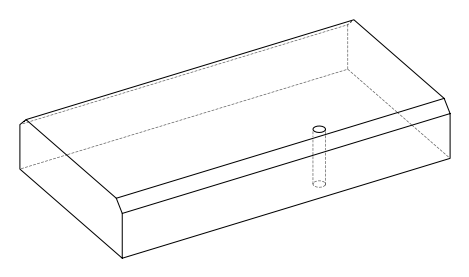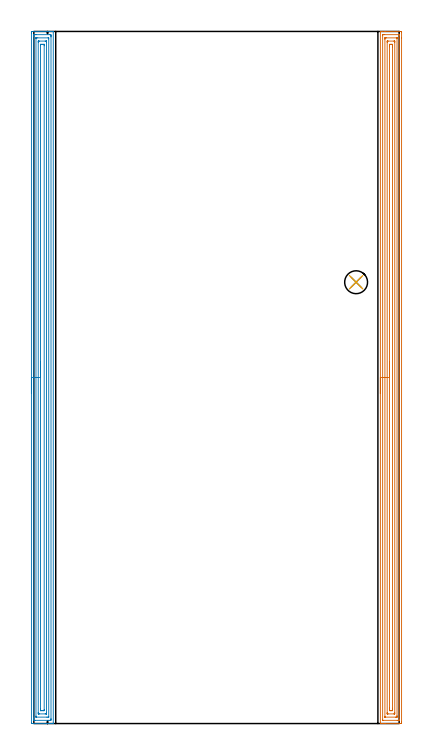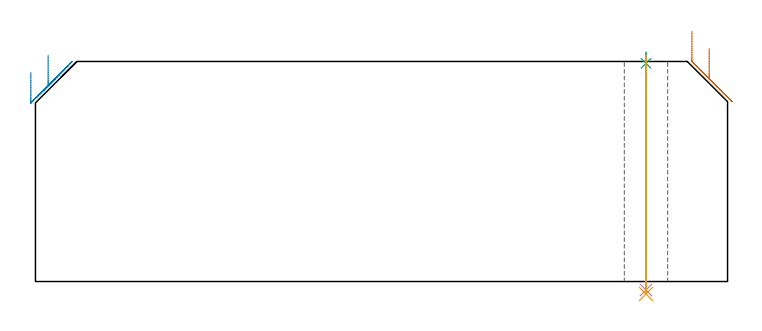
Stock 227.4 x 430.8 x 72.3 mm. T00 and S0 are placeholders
(PLAN: 5 operations, 3 tool changes, 35.7 min)
(1 AREA_MILL | FG_CHAMFER_SURFACE | UGT0205_001 | 17.49 min | 37527 mm3)
(2 AREA_MILL_1 | FG_CHAMFER_SURFACE_1 | UGT0205_001 | 17.52 min | 39835 mm3)
(3 SPOT_DRILL | STEP1HOLE | NXT0321_9005460120000 | 0.03 min | 14 mm3)
(4 DRILL_THROUGH_HOLE_INTO_CENTER | STEP1HOLE | NXT0301_042 | 0.31 min | 2851 mm3)
(5 DRILL_TO_ENLARGE_THROUGH_HOLE | STEP1HOLE | NXT0301_105 | 0.32 min | 8658 mm3)
(TOOL UGT0205_001 | Chamfer Mill 20 x 3 x 45 deg. | D20 FL50 Z2)
(TOOL NXT0321_9005460120000 | NC Spot Drill, 142deg, 12mm, Carbide, Uncoated | D12 PA142 FL30 Z2)
(TOOL NXT0301_042 | Carbide Drill 7.1mm [860.1-0710-057A1-MM 2214] | D7.1 PA140 FL85 Z2)
(TOOL NXT0301_105 | Carbide Drill 14.25mm [860.1-1425-071A1-MM 2214] | D14.25 PA140 FL83 Z2)
(OP 1 AREA_MILL)
G17 G21 G94 G90
T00 M6
G54
G17 G0 G90 X215.7 Y205.4 S1061 M3
G43 Z82.3 H0
G94 G1 Y205.438 Z81.428 F250.
Y205.552 Z80.563
Y205.741 Z79.712
Y206.003 Z78.88
Y206.337 Z78.074
Y206.74 Z77.3
Y207.208 Z76.564
Y207.74 Z75.872
Y208.329 Z75.229
Y208.972 Z74.639
Y209.664 Z74.108
Y210.4 Z73.64
Y211.174 Z73.237
Y211.98 Z72.903
Y212.812 Z72.641
Y213.663 Z72.452
Y214.528 Z72.338
Y215.4 Z72.3
Y430.639
X215.698 Y430.797 Z72.292
X216.025 Y430.8 Z71.974
X216.356 Z71.643
X217.017 Z70.977
X218.228 Z69.768
X218.778 Z69.216
X228.463 Z59.534
X228.741 Y430.797 Z59.257
X228.892 Y430.79 Z59.106
X228.899 Y430.637 Z59.099
X228.9 Y430.186 Z59.1
Y426.833
Y1.064
X228.899 Y0.614 Z59.101
X228.895 Y0.176 Z59.103
X228.892 Y0.01 Z59.106
X228.463 Y0.005 Z59.534
X227.857 Y0. Z60.14
X218.778 Z69.216
X218.228 Z69.768
X217.898 Z70.098
X217.348 Z70.648
X217.017 Z70.977
X216.356 Z71.643
X216.028 Z71.971
X215.699 Y0.003 Z72.292
X215.7 Y0.164 Z72.3
Y0.168
Y215.4
X217.114 Z70.886
X217.115 Y428.301 Z70.885
X217.116 Y428.4 Z70.884
X217.121 Y428.787 Z70.879
X217.506 Y428.797 Z70.494
X217.898 Y428.799 Z70.102
X218.384 Y428.8 Z69.616
X227.394 Z60.606
X227.425 Y428.799 Z60.575
X227.456 Y428.795 Z60.544
X227.477 Y428.791 Z60.523
X227.479 Y428.767 Z60.521
X227.485 Y428.499 Z60.515
Y2.499
X227.484 Y2.4 Z60.516
X227.479 Y2.013 Z60.521
X227.094 Y2.003 Z60.906
X226.702 Y2.001 Z61.298
X226.216 Y2. Z61.784
X217.205 Z70.795
X217.175 Y2.001 Z70.825
X217.143 Y2.005 Z70.857
X217.123 Y2.009 Z70.877
X217.121 Y2.033 Z70.879
X217.115 Y2.301 Z70.885
X217.114 Y215.4 Z70.886
X218.528 Z69.472
X218.529 Y425.973 Z69.471
X218.533 Y426.613 Z69.467
X218.536 Y426.739 Z69.464
X218.54 Y426.791 Z69.46
X218.599 Y426.796 Z69.401
X218.778 Y426.798 Z69.222
X219.475 Y426.8 Z68.525
X225.638 Z62.362
X225.822 Y426.798 Z62.178
X226.005 Y426.793 Z61.995
X226.056 Y426.79 Z61.944
X226.065 Y426.781 Z61.935
X226.067 Y426.765 Z61.933
X226.07 Y426.698 Z61.93
X226.071 Y426.613 Z61.929
Y426.36
Y4.827
X226.067 Y4.187 Z61.933
X226.064 Y4.061 Z61.936
X226.06 Y4.009 Z61.94
X226.001 Y4.004 Z61.999
X225.822 Y4.002 Z62.178
X225.125 Y4. Z62.875
X218.962 Z69.038
X218.778 Y4.002 Z69.222
X218.595 Y4.007 Z69.405
X218.544 Y4.01 Z69.456
X218.535 Y4.019 Z69.465
X218.533 Y4.035 Z69.467
X218.53 Y4.102 Z69.47
X218.529 Y4.187 Z69.471
X218.528 Y4.44 Z69.472
Y215.4
X219.943 Z68.057
Y423.934
X219.947 Y424.535 Z68.053
X219.95 Y424.74 Z68.05
X219.958 Y424.79 Z68.042
X220.006 Y424.793 Z67.994
X220.112 Y424.796 Z67.888
X220.539 Y424.8 Z67.461
X224.088 Z63.912
X224.49 Y424.798 Z63.51
X224.59 Y424.795 Z63.41
X224.639 Y424.79 Z63.361
X224.651 Y424.784 Z63.349
X224.652 Y424.768 Z63.348
X224.655 Y424.669 Z63.345
X224.657 Y424.223 Z63.343
Y423.934
Y6.866
X224.653 Y6.265 Z63.347
X224.65 Y6.06 Z63.35
X224.642 Y6.01 Z63.358
X224.594 Y6.007 Z63.406
X224.488 Y6.004 Z63.512
X224.061 Y6. Z63.939
X220.512 Z67.488
X220.11 Y6.002 Z67.89
X220.01 Y6.006 Z67.99
X219.961 Y6.01 Z68.039
X219.949 Y6.016 Z68.051
X219.948 Y6.032 Z68.052
X219.945 Y6.131 Z68.055
X219.943 Y6.577 Z68.057
Y6.866
Y215.4
X221.357 Z66.643
Y421.318
X221.361 Y422.148 Z66.639
X221.363 Y422.205 Z66.637
X221.42 Y422.79 Z66.58
X221.661 Y422.796 Z66.339
X222.3 Y422.799 Z65.7
X222.539 Y422.798 Z65.461
X223.18 Y422.79 Z64.82
X223.236 Y422.148 Z64.764
X223.24 Y422.088 Z64.76
X223.243 Y421.255 Z64.757
Y421.191
Y9.482
X223.239 Y8.652 Z64.761
X223.237 Y8.595 Z64.763
X223.18 Y8.01 Z64.82
X222.939 Y8.004 Z65.061
X222.3 Y8.001 Z65.7
X222.061 Y8.002 Z65.939
X221.42 Y8.01 Z66.58
X221.364 Y8.652 Z66.636
X221.36 Y8.712 Z66.64
X221.357 Y9.545 Z66.643
Y9.609
Y215.4
Y216.272 Z66.681
Y217.136 Z66.795
Y217.988 Z66.984
Y218.82 Z67.246
Y219.626 Z67.58
Y220.4 Z67.983
Y221.136 Z68.452
Y221.828 Z68.983
Y222.471 Z69.572
Y223.06 Z70.215
Y223.591 Z70.907
Y224.06 Z71.643
Y224.463 Z72.417
Y224.797 Z73.223
Y225.059 Z74.055
Y225.248 Z74.907
Y225.362 Z75.772
Y225.4 Z76.643
G0 Z82.3
M5
M2
(OP 2 AREA_MILL_1)
G17 G21 G94 G90
T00 M6
G54
G17 G0 G90 X-1.5 Y205.4 S1061 M3
G43 Z82.3 H0
Z68.7
G94 G1 Y205.438 Z67.828 F250.
Y205.552 Z66.964
Y205.741 Z66.112
Y206.003 Z65.28
Y206.337 Z64.474
Y206.74 Z63.7
Y207.208 Z62.964
Y207.74 Z62.272
Y208.329 Z61.629
Y208.972 Z61.04
Y209.664 Z60.508
Y210.4 Z60.04
Y211.174 Z59.637
Y211.98 Z59.303
Y212.812 Z59.041
Y213.663 Z58.852
Y214.528 Z58.738
Y215.4 Z58.7
Y429.865
X-1.499 Y430.186 Z58.701
X-1.494 Y430.752 Z58.704
X-1.492 Y430.792 Z58.706
X-0.93 Y430.8 Z59.268
X8.86 Z69.054
X9.415 Z69.612
X9.75 Z69.946
X10.305 Z70.502
X10.64 Z70.835
X11.308 Z71.508
X11.672 Z71.871
X12.055 Y430.793 Z72.246
X12.097 Y430.79 Z72.288
X12.1 Y430.632 Z72.3
Y0.168
X12.097 Y0.01 Z72.288
X12.055 Y0.007 Z72.246
X11.672 Y0. Z71.871
X11.308 Z71.507
X10.64 Z70.835
X9.416 Z69.613
X8.86 Z69.054
X8.248 Z68.443
X-1.208 Y0.001 Z58.989
X-1.492 Y0.01 Z58.706
X-1.499 Y0.293 Z58.699
Y0.314
X-1.5 Y215.4 Z58.7
X-0.086 Z60.114
Y427.553
X-0.082 Y428.4 Z60.118
X-0.08 Y428.44 Z60.12
X-0.04 Y428.79 Z60.16
X0.454 Y428.798 Z60.654
X0.85 Y428.799 Z61.05
X1.341 Y428.8 Z61.541
X9.75 Y428.799 Z69.95
X10.244 Y428.797 Z70.444
X10.64 Y428.79 Z70.84
X10.68 Y428.4 Z70.88
X10.683 Y428.356 Z70.883
X10.686 Y427.506 Z70.886
Y427.46
Y3.247
X10.682 Y2.4 Z70.882
X10.68 Y2.36 Z70.88
X10.64 Y2.01 Z70.84
X10.146 Y2.002 Z70.346
X9.75 Y2.001 Z69.95
X9.259 Y2. Z69.459
X0.85 Y2.001 Z61.05
X0.356 Y2.003 Z60.556
X-0.04 Y2.01 Z60.16
X-0.08 Y2.4 Z60.12
X-0.083 Y2.444 Z60.117
X-0.086 Y3.293 Z60.114
Y3.34
Y215.4
X1.328 Z61.528
X1.329 Y426.613 Z61.529
X1.331 Y426.717 Z61.531
X1.333 Y426.767 Z61.533
X1.335 Y426.785 Z61.535
X1.369 Y426.79 Z61.569
X1.556 Y426.798 Z61.756
X1.74 Y426.799 Z61.94
X2.444 Y426.8 Z62.644
X8.86 Y426.799 Z69.06
X9.046 Y426.798 Z69.246
X9.169 Y426.794 Z69.369
X9.262 Y426.79 Z69.462
X9.264 Y426.75 Z69.464
X9.268 Y426.613 Z69.468
X9.271 Y426.201 Z69.471
Y4.187
X9.269 Y4.083 Z69.469
X9.267 Y4.033 Z69.467
X9.265 Y4.015 Z69.465
X9.231 Y4.01 Z69.431
X9.044 Y4.002 Z69.244
X8.86 Y4.001 Z69.06
X8.156 Y4. Z68.356
X1.74 Y4.001 Z61.94
X1.554 Y4.002 Z61.754
X1.43 Y4.006 Z61.63
X1.338 Y4.01 Z61.538
X1.335 Y4.05 Z61.535
X1.332 Y4.187 Z61.532
X1.329 Y4.599 Z61.529
X1.328 Y215.4 Z61.528
X2.743 Z62.943
Y423.934
X2.745 Y424.712 Z62.945
X2.747 Y424.765 Z62.947
X2.749 Y424.786 Z62.949
X2.766 Y424.79 Z62.966
X2.873 Y424.795 Z63.073
X3.089 Y424.798 Z63.289
X3.52 Y424.8 Z63.72
X7.08 Z67.28
X7.522 Y424.799 Z67.722
X7.729 Y424.796 Z67.929
X7.832 Y424.791 Z68.032
X7.851 Y424.789 Z68.051
X7.853 Y424.773 Z68.053
X7.855 Y424.734 Z68.055
X7.857 Y424.047 Z68.057
Y423.934
Y6.866
X7.855 Y6.088 Z68.055
X7.853 Y6.035 Z68.053
X7.851 Y6.014 Z68.051
X7.834 Y6.01 Z68.034
X7.727 Y6.005 Z67.927
X7.511 Y6.002 Z67.711
X7.08 Y6. Z67.28
X3.52 Z63.72
X3.078 Y6.001 Z63.278
X2.871 Y6.004 Z63.071
X2.768 Y6.009 Z62.968
X2.749 Y6.011 Z62.949
X2.747 Y6.027 Z62.947
X2.745 Y6.066 Z62.945
X2.743 Y6.753 Z62.943
Y6.866
Y215.4
X4.157 Z64.357
Y422.148
X4.159 Y422.4 Z64.359
X4.164 Y422.655 Z64.364
X4.173 Y422.79 Z64.373
X4.248 Y422.795 Z64.448
X4.41 Y422.799 Z64.61
X4.65 Y422.8 Z64.85
X5.54 Z65.74
X6.19 Y422.799 Z66.39
X6.432 Y422.798 Z66.632
X6.44 Y422.792 Z66.64
X6.442 Y422.788 Z66.642
X6.443 Y422.148 Z66.643
Y421.894
Y8.652
X6.441 Y8.4 Z66.641
X6.436 Y8.144 Z66.636
X6.427 Y8.01 Z66.627
X6.352 Y8.005 Z66.552
X6.19 Y8.001 Z66.39
X5.95 Y8. Z66.15
X5.06 Z65.26
X4.41 Y8.001 Z64.61
X4.168 Y8.002 Z64.368
X4.16 Y8.008 Z64.36
X4.158 Y8.012 Z64.358
X4.157 Y8.652 Z64.357
Y8.906
Y215.4
Y216.272 Z64.395
Y217.136 Z64.509
Y217.988 Z64.698
Y218.82 Z64.96
Y219.626 Z65.294
Y220.4 Z65.697
Y221.136 Z66.165
Y221.828 Z66.696
Y222.471 Z67.286
Y223.06 Z67.929
Y223.591 Z68.621
Y224.06 Z69.357
Y224.463 Z70.131
Y224.797 Z70.937
Y225.059 Z71.769
Y225.248 Z72.62
Y225.362 Z73.485
Y225.4 Z74.357
G0 Z82.3
M5
M2
(OP 3 SPOT_DRILL)
G17 G21 G94 G90
T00 M6
G54
G17 G0 G90 X200.6 Y274.7 S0 M3
G43 Z82.3 H0
G94 G81 G98 Z71.68 F250. R75.3
G80
M5
M2
(OP 4 DRILL_THROUGH_HOLE_INTO_CENTER)
G17 G21 G94 G90
T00 M6
G54
G17 G0 G90 X200.6 Y274.7 S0 M3
G43 Z82.3 H1
G94 G73 G98 Z-2.792 F250. Q6.827 R74.3
G80
M5
M2
(OP 5 DRILL_TO_ENLARGE_THROUGH_HOLE)
G17 G21 G94 G90
T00 M6
G54
G17 G0 G90 X200.6 Y274.7 S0 M3
G43 Z82.3 H1
G94 G73 G98 Z-4.093 F250. Q12.732 R74.3
G80
M5
M2
